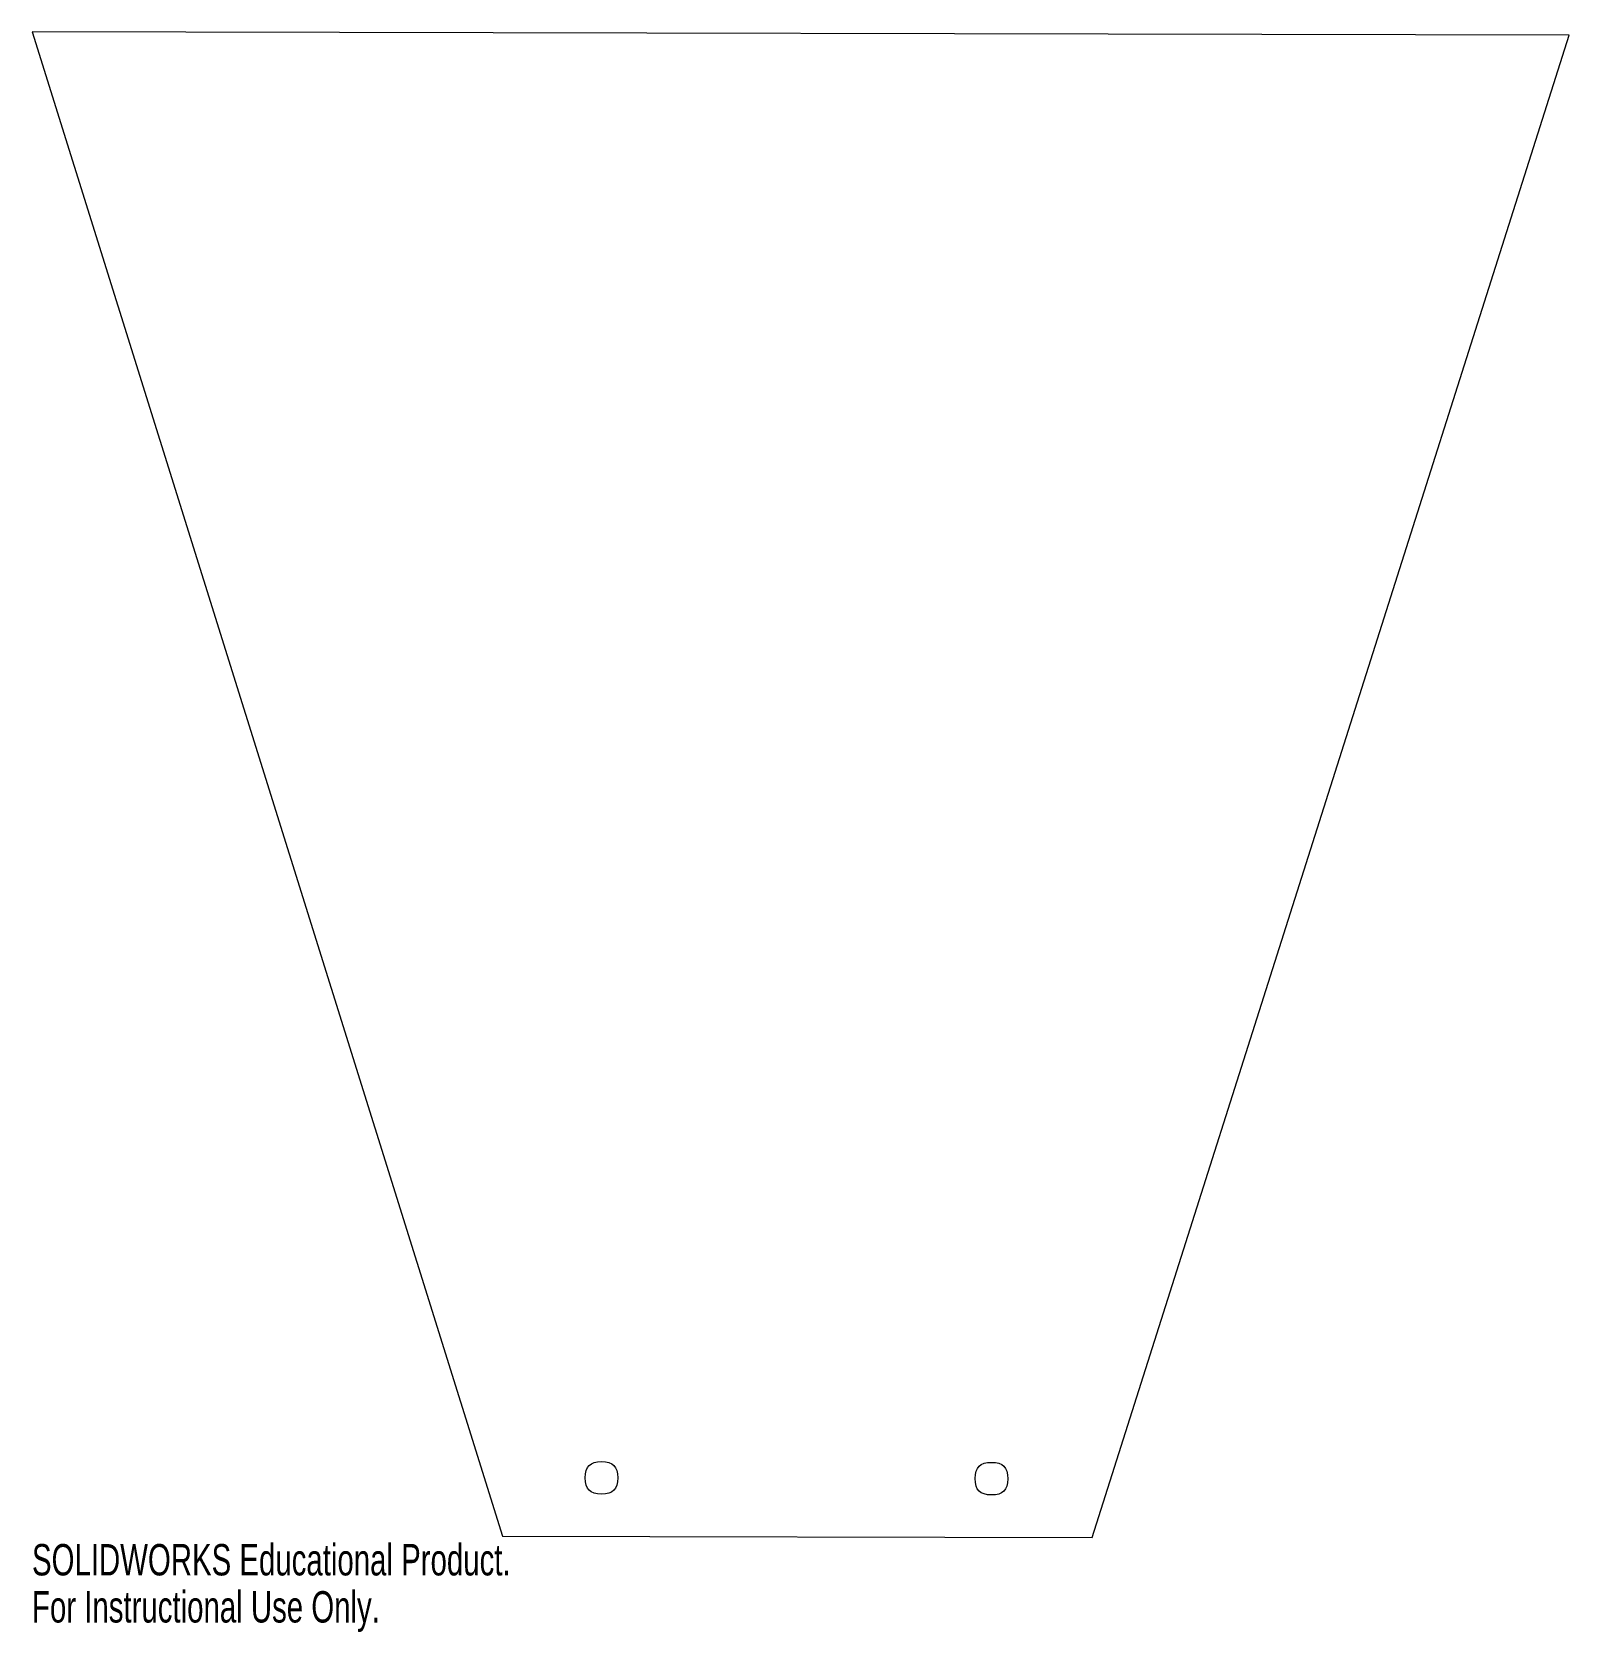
# Model space of a CAD drawing. Header units: millimetres. Extents: x -10 to 227, y 27 to 273.
import ezdxf

# ---------------------------------------------------------------- set-up
doc = ezdxf.new("R2010")
doc.units = ezdxf.units.MM
doc.styles.add('SLDTEXTSTYLE0', font='TXT', dxfattribs={"width": 0.7})

msp = doc.modelspace()

# ---------------------------------------------------------------- linework, layer by layer
at = {"color": 7, "linetype": 'Continuous', "lineweight": 15}
for p, q in [((227.11, 272.81), (-9.52, 273.3)), ((-9.52, 273.3), (62.93, 41.78)), ((153.71, 41.59), (227.11, 272.81)), ((62.93, 41.78), (153.71, 41.59))]:
    msp.add_line(p, q, dxfattribs=at)
for points in [[(75.65, 50.76), (75.66, 52.53), (76.39, 53.26), (78.16, 53.26)], [(78.16, 53.26), (79.93, 53.25), (80.66, 52.51), (80.66, 50.75)], [(135.69, 50.63), (135.69, 52.41), (136.43, 53.13), (138.2, 53.14)], [(138.2, 53.14), (139.96, 53.13), (140.7, 52.39), (140.69, 50.62)], [(78.15, 48.25), (76.38, 48.26), (75.65, 48.99), (75.65, 50.76)], [(80.66, 50.75), (80.65, 48.98), (79.92, 48.25), (78.15, 48.25)], [(138.19, 48.13), (136.42, 48.13), (135.69, 48.87), (135.69, 50.63)], [(140.69, 50.62), (140.69, 48.86), (139.96, 48.12), (138.19, 48.13)]]:
    msp.add_open_spline(points, degree=3, dxfattribs=at)

# ---------------------------------------------------------------- texts
at = {"color": 7, "linetype": 'Continuous', "char_height": 4.8336, "attachment_point": 1, "style": 'SLDTEXTSTYLE0'}
for s, insert in [('SOLIDWORKS Educational Product.', (-9.52, 40.57)), ('For Instructional Use Only.', (-9.52, 33.32))]:
    msp.add_mtext(s, dxfattribs=dict(at, insert=insert))

doc.saveas('drawing.dxf')
